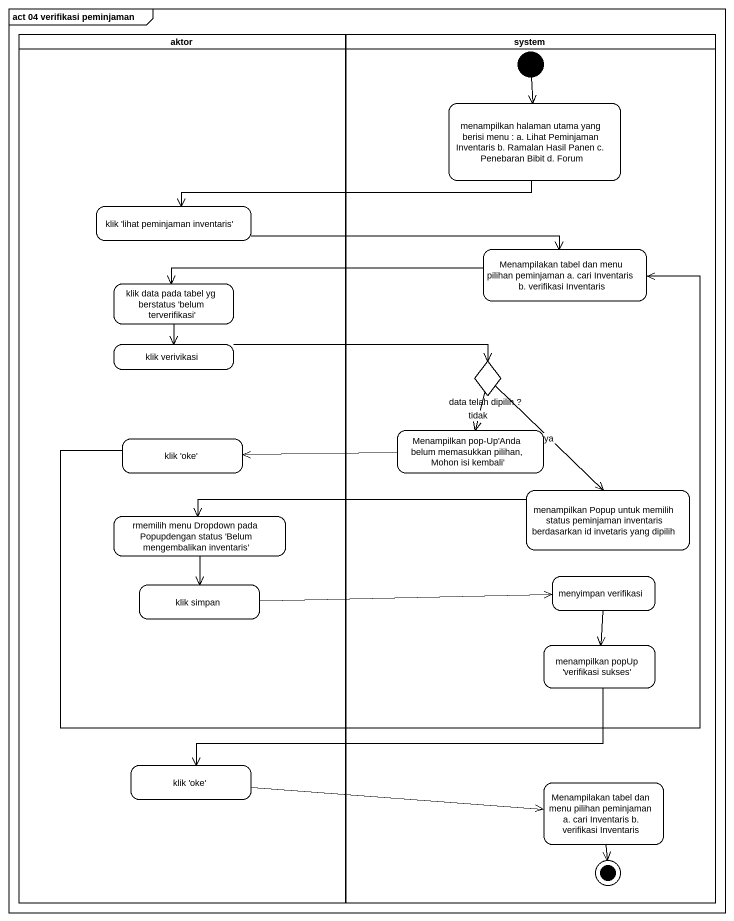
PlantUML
@startuml
mainframe act 04 verifikasi peminjaman
hide empty description
state aktor <<partition>> {
  state "klik 'lihat peminjaman inventaris'" as klik_lihat_peminjaman
  state "klik data pada tabel yg berstatus 'belum terverifikasi'" as klik_data_pada_tabel_yg
  state "klik verivikasi" as klik_verivikasi
  state "klik 'oke'" as klik_oke
  state "rmemilih menu Dropdown pada Popupdengan status 'Belum mengembalikan inventaris'" as rmemilih_menu_Dropdown_pada
  state "klik simpan" as klik_simpan
  state "klik 'oke'" as klik_oke_2
}
state system <<partition>> {
  state "menampilkan halaman utama yang berisi menu : a. Lihat Peminjaman Inventaris b. Ramalan Hasil Panen c. Penebaran Bibit d. Forum" as menampilkan_halaman_utama
  state "Menampilakan tabel dan menu pilihan peminjaman a. cari Inventaris b. verifikasi Inventaris" as Menampilakan_tabel_dan_menu
  state "data telah dipilih ?" as data_telah_dipilih <<choice>>
  state "Menampilkan pop-Up'Anda belum memasukkan pilihan, Mohon isi kembali'" as Menampilkan_pop_Up_Anda
  state "menampilkan Popup untuk memilih status peminjaman inventaris berdasarkan id invetaris yang dipilih" as menampilkan_Popup_untuk
  state "menyimpan verifikasi" as menyimpan_verifikasi
  state "menampilkan popUp 'verifikasi sukses'" as menampilkan_popUp
  state "Menampilakan tabel dan menu pilihan peminjaman a. cari Inventaris b. verifikasi Inventaris" as Menampilakan_tabel_dan_menu_2
  [*] --> menampilkan_halaman_utama
  Menampilakan_tabel_dan_menu_2 --> [*]
}
menampilkan_halaman_utama -left-> klik_lihat_peminjaman
klik_lihat_peminjaman -right-> Menampilakan_tabel_dan_menu
Menampilakan_tabel_dan_menu -left-> klik_data_pada_tabel_yg
klik_data_pada_tabel_yg --> klik_verivikasi
klik_verivikasi -right-> data_telah_dipilih
data_telah_dipilih --> Menampilkan_pop_Up_Anda : tidak
data_telah_dipilih --> menampilkan_Popup_untuk : ya
Menampilkan_pop_Up_Anda -left-> klik_oke
klik_oke -right-> Menampilakan_tabel_dan_menu
menampilkan_Popup_untuk -left-> rmemilih_menu_Dropdown_pada
rmemilih_menu_Dropdown_pada --> klik_simpan
klik_simpan -right-> menyimpan_verifikasi
menyimpan_verifikasi --> menampilkan_popUp
menampilkan_popUp -left-> klik_oke_2
klik_oke_2 -right-> Menampilakan_tabel_dan_menu_2
@enduml
